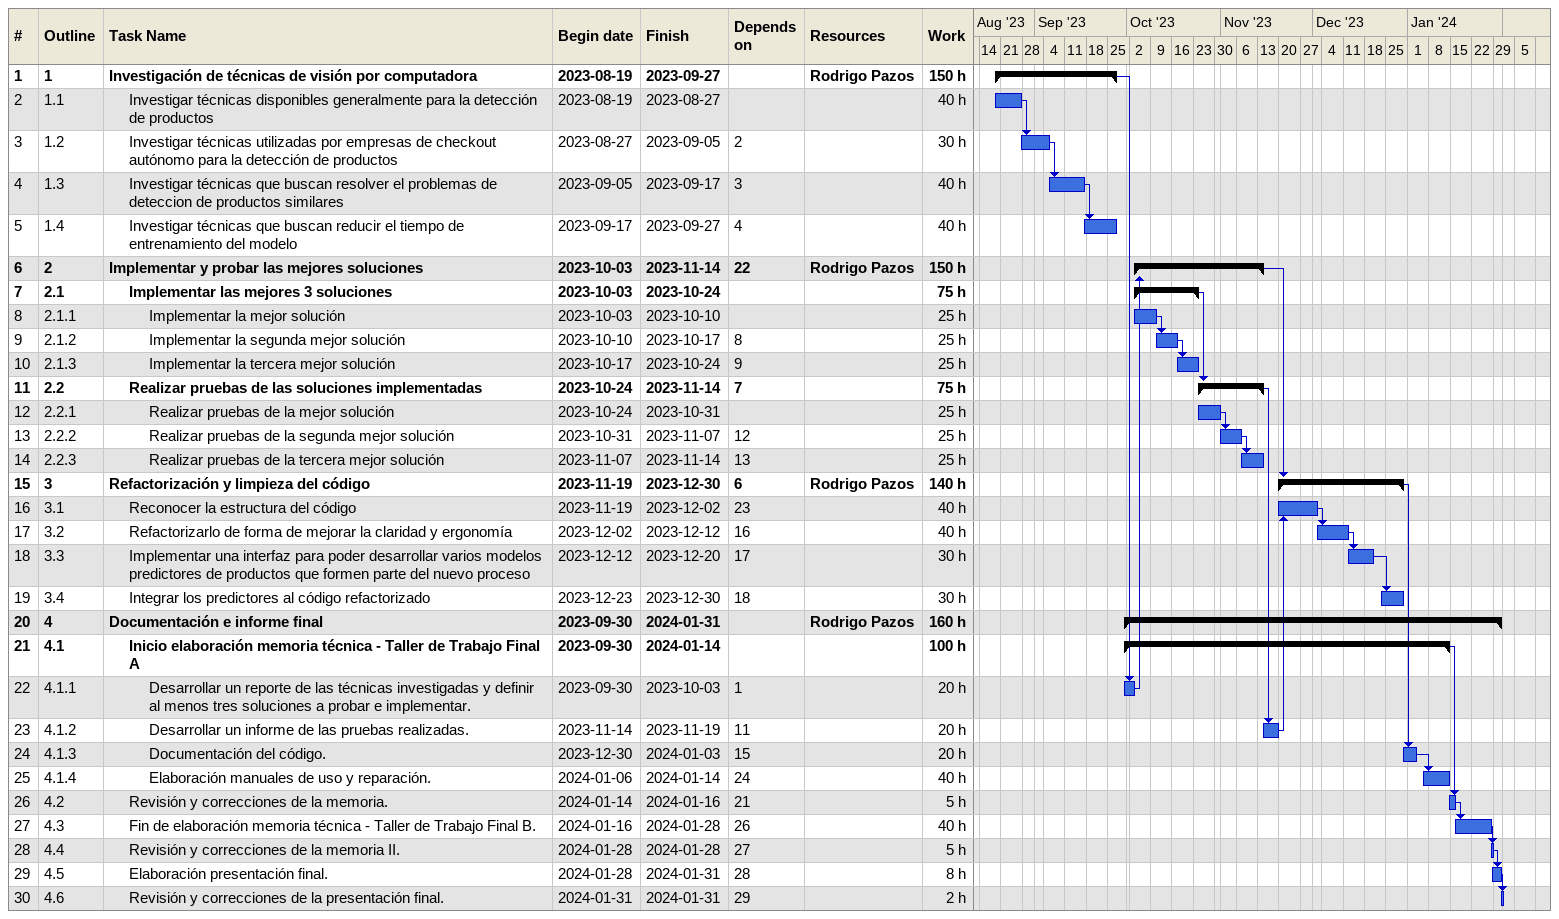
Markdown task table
| ID | WBS | Task | Start | Finish | Predecessors | Resources | Work (h) |
|---|---|---|---|---|---|---|---|
| 1 | 1 | **Investigación de técnicas de visión por computadora** | 2023-08-19 | 2023-09-27 |  | Rodrigo Pazos | 150 |
| 2 | 1.1 | Investigar técnicas disponibles generalmente para la detección de productos | 2023-08-19 | 2023-08-27 |  |  | 40 |
| 3 | 1.2 | Investigar técnicas utilizadas por empresas de checkout autónomo para la detección de productos | 2023-08-27 | 2023-09-05 | 2 |  | 30 |
| 4 | 1.3 | Investigar técnicas que buscan resolver el problemas de deteccion de productos similares | 2023-09-05 | 2023-09-17 | 3 |  | 40 |
| 5 | 1.4 | Investigar técnicas que buscan reducir el tiempo de entrenamiento del modelo | 2023-09-17 | 2023-09-27 | 4 |  | 40 |
| 6 | 2 | **Implementar y probar las mejores soluciones** | 2023-10-03 | 2023-11-14 | 22 | Rodrigo Pazos | 150 |
| 7 | 2.1 | **Implementar las mejores 3 soluciones** | 2023-10-03 | 2023-10-24 |  |  | 75 |
| 8 | 2.1.1 | Implementar la mejor solución | 2023-10-03 | 2023-10-10 |  |  | 25 |
| 9 | 2.1.2 | Implementar la segunda mejor solución | 2023-10-10 | 2023-10-17 | 8 |  | 25 |
| 10 | 2.1.3 | Implementar la tercera mejor solución | 2023-10-17 | 2023-10-24 | 9 |  | 25 |
| 11 | 2.2 | **Realizar pruebas de las soluciones implementadas** | 2023-10-24 | 2023-11-14 | 7 |  | 75 |
| 12 | 2.2.1 | Realizar pruebas de la mejor solución | 2023-10-24 | 2023-10-31 |  |  | 25 |
| 13 | 2.2.2 | Realizar pruebas de la segunda mejor solución | 2023-10-31 | 2023-11-07 | 12 |  | 25 |
| 14 | 2.2.3 | Realizar pruebas de la tercera mejor solución | 2023-11-07 | 2023-11-14 | 13 |  | 25 |
| 15 | 3 | **Refactorización y limpieza del código** | 2023-11-19 | 2023-12-30 | 6 | Rodrigo Pazos | 140 |
| 16 | 3.1 | Reconocer la estructura del código | 2023-11-19 | 2023-12-02 | 23 |  | 40 |
| 17 | 3.2 | Refactorizarlo de forma de mejorar la claridad y ergonomía | 2023-12-02 | 2023-12-12 | 16 |  | 40 |
| 18 | 3.3 | Implementar una interfaz para poder desarrollar varios modelos predictores de productos que formen parte del nuevo proceso | 2023-12-12 | 2023-12-20 | 17 |  | 30 |
| 19 | 3.4 | Integrar los predictores al código refactorizado | 2023-12-23 | 2023-12-30 | 18 |  | 30 |
| 20 | 4 | **Documentación e informe final** | 2023-09-30 | 2024-01-31 |  | Rodrigo Pazos | 160 |
| 21 | 4.1 | **Inicio elaboración memoria técnica - Taller de Trabajo Final A** | 2023-09-30 | 2024-01-14 |  |  | 100 |
| 22 | 4.1.1 | Desarrollar un reporte de las técnicas investigadas y definir al menos tres soluciones a probar e implementar. | 2023-09-30 | 2023-10-03 | 1 |  | 20 |
| 23 | 4.1.2 | Desarrollar un informe de las pruebas realizadas. | 2023-11-14 | 2023-11-19 | 11 |  | 20 |
| 24 | 4.1.3 | Documentación del código. | 2023-12-30 | 2024-01-03 | 15 |  | 20 |
| 25 | 4.1.4 | Elaboración manuales de uso y reparación. | 2024-01-06 | 2024-01-14 | 24 |  | 40 |
| 26 | 4.2 | Revisión y correcciones de la memoria. | 2024-01-14 | 2024-01-16 | 21 |  | 5 |
| 27 | 4.3 | Fin de elaboración memoria técnica - Taller de Trabajo Final B. | 2024-01-16 | 2024-01-28 | 26 |  | 40 |
| 28 | 4.4 | Revisión y correcciones de la memoria II. | 2024-01-28 | 2024-01-28 | 27 |  | 5 |
| 29 | 4.5 | Elaboración presentación final. | 2024-01-28 | 2024-01-31 | 28 |  | 8 |
| 30 | 4.6 | Revisión y correcciones de la presentación final. | 2024-01-31 | 2024-01-31 | 29 |  | 2 |
